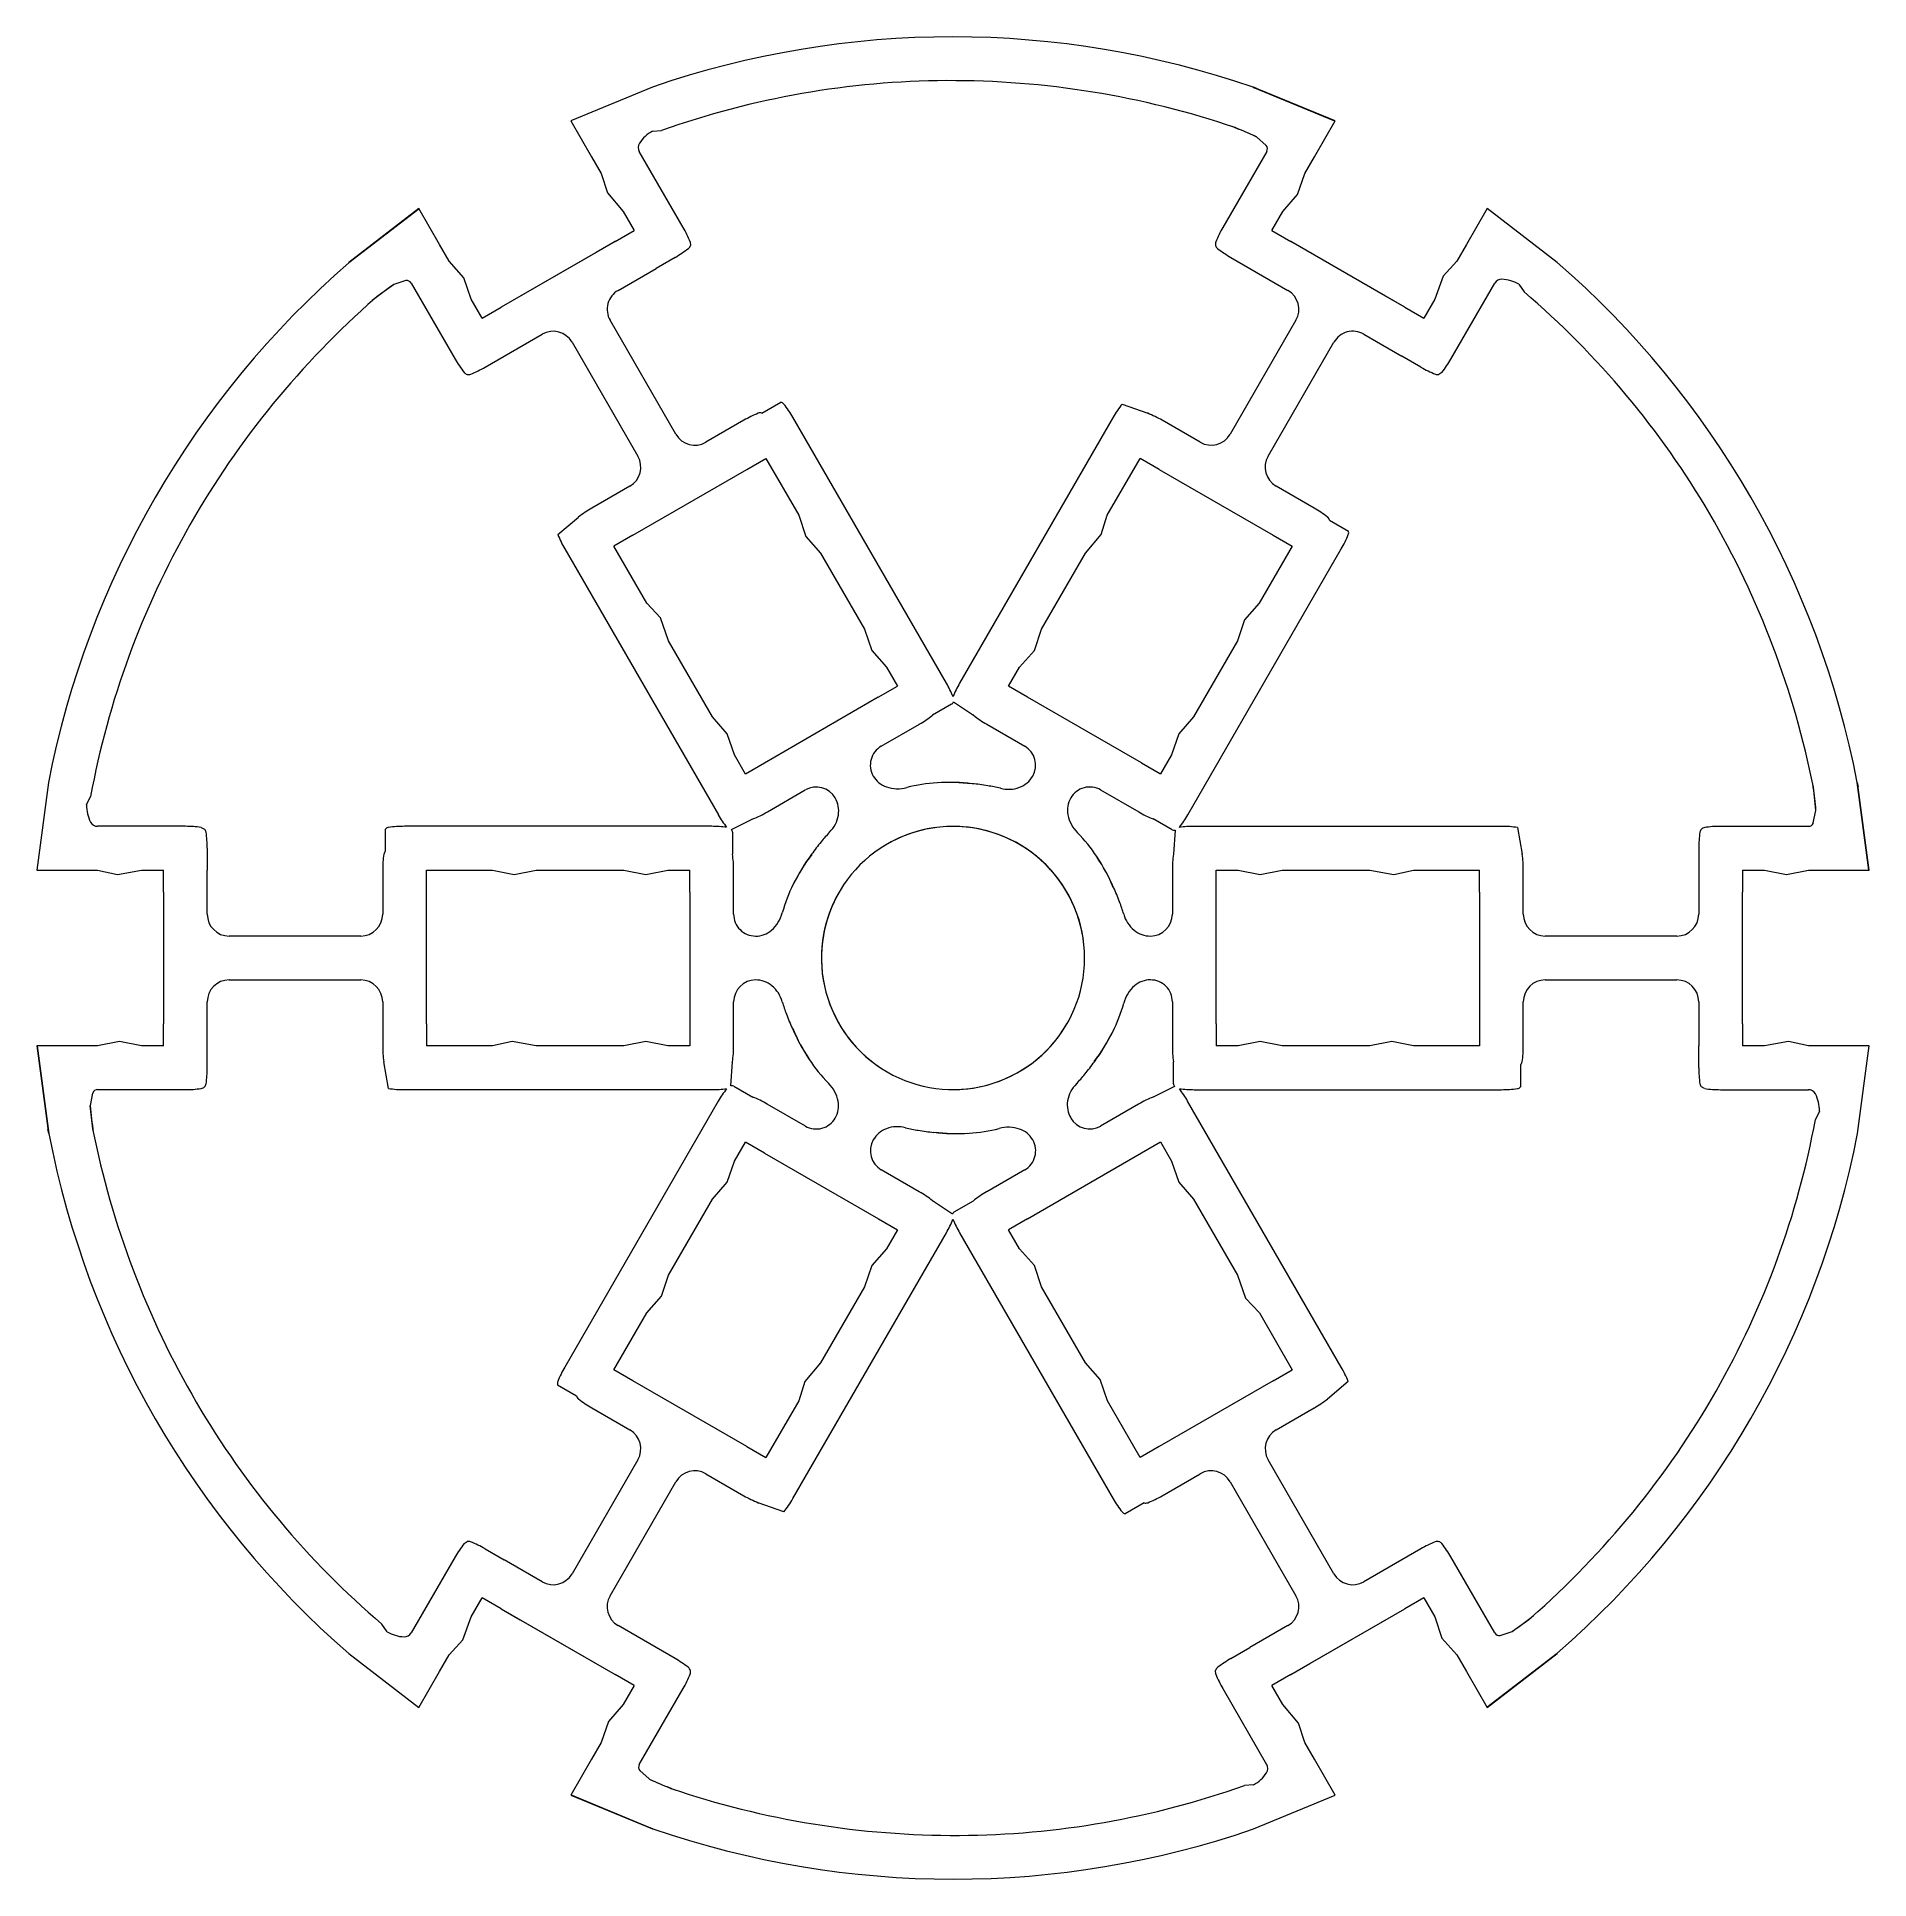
# Model space of a CAD drawing. Header units: millimetres. Extents: x 106.7 to 148.3, y 459.7 to 501.5.
import ezdxf

# ---------------------------------------------------------------- set-up
doc = ezdxf.new("R2010")
doc.units = ezdxf.units.MM
doc.header["$MEASUREMENT"] = 0
doc.layers.get('0').update_dxf_attribs({"linetype": 'CONTINUOUS', "lineweight": 0})

msp = doc.modelspace()

# ---------------------------------------------------------------- linework, layer by layer
for p, q in [((120.676, 500.383), (118.819, 499.614)), ((134.328, 500.382), (134.319, 500.376)), ((134.319, 500.376), (134.406, 500.348)), ((136.179, 499.609), (134.319, 500.376)), ((136.182, 499.615), (134.325, 500.383)), ((134.406, 500.348), (134.328, 500.382)), ((118.819, 499.614), (119.289, 498.799)), ((135.712, 498.8), (136.182, 499.615)), ((120.67, 499.379), (120.879, 499.395)), ((133.842, 499.486), (133.842, 499.486)), ((133.915, 499.461), (133.915, 499.461)), ((134.618, 499.053), (134.401, 499.248)), ((119.289, 498.799), (119.509, 498.419)), ((121.371, 497.191), (120.373, 498.919)), ((134.629, 498.918), (133.632, 497.191)), ((135.492, 498.42), (135.712, 498.8)), ((119.509, 498.419), (119.648, 497.98)), ((135.329, 497.939), (135.492, 498.42)), ((119.648, 497.98), (120.007, 497.557)), ((134.994, 497.557), (135.329, 497.939)), ((115.364, 497.62), (113.771, 496.396)), ((115.367, 497.614), (113.773, 496.387)), ((115.835, 496.805), (115.364, 497.62)), ((120.007, 497.557), (120.257, 497.123)), ((134.744, 497.124), (134.994, 497.557)), ((139.636, 497.62), (139.166, 496.805)), ((141.23, 496.396), (139.636, 497.62)), ((119.824, 496.873), (120.257, 497.123)), ((134.744, 497.124), (135.177, 496.874)), ((116.054, 496.425), (115.835, 496.805)), ((119.824, 496.873), (117.236, 495.379)), ((119.391, 496.623), (117.236, 495.379)), ((119.824, 496.873), (119.391, 496.623)), ((121.53, 496.864), (121.535, 496.783)), ((137.765, 495.379), (135.177, 496.874)), ((137.332, 495.629), (135.177, 496.874)), ((139.166, 496.805), (138.947, 496.425)), ((113.773, 496.387), (113.841, 496.448)), ((113.841, 496.448), (113.773, 496.398)), ((113.773, 496.398), (113.773, 496.387)), ((116.389, 496.044), (116.054, 496.425)), ((119.891, 495.762), (120.755, 496.261)), ((121.188, 496.511), (120.755, 496.261)), ((133.814, 496.511), (134.247, 496.261)), ((134.247, 496.261), (135.11, 495.762)), ((138.947, 496.425), (138.636, 496.085)), ((115.068, 495.984), (114.792, 495.894)), ((115.191, 495.926), (116.188, 494.199)), ((116.552, 495.563), (116.389, 496.044)), ((138.636, 496.085), (138.449, 495.563)), ((138.814, 494.199), (139.811, 495.926)), ((140.358, 495.9), (140.477, 495.727)), ((114.306, 495.529), (114.306, 495.529)), ((114.364, 495.579), (114.364, 495.579)), ((116.802, 495.129), (116.552, 495.563)), ((116.802, 495.129), (117.236, 495.379)), ((137.765, 495.379), (137.332, 495.629)), ((137.765, 495.379), (138.198, 495.129)), ((138.449, 495.563), (138.198, 495.129)), ((121.203, 492.492), (119.708, 495.082)), ((135.293, 495.082), (133.798, 492.492)), ((117.302, 494.267), (118.165, 494.766)), ((118.845, 494.584), (120.341, 491.994)), ((134.661, 491.994), (136.156, 494.584)), ((136.836, 494.766), (137.701, 494.267)), ((116.869, 494.017), (117.302, 494.267)), ((138.134, 494.017), (137.701, 494.267)), ((138.61, 493.898), (138.542, 493.853)), ((123.157, 492.973), (123.59, 493.223)), ((127.351, 486.833), (123.862, 492.877)), ((131.141, 492.877), (127.651, 486.833)), ((131.344, 493.178), (131.927, 492.968)), ((122.748, 492.809), (121.884, 492.31)), ((133.117, 492.31), (132.254, 492.809)), ((120.226, 490.2), (122.814, 491.694)), ((122.814, 491.694), (123.247, 491.944)), ((122.814, 491.694), (122.814, 491.694)), ((123.247, 491.944), (123.994, 490.65)), ((131.007, 490.651), (131.754, 491.944)), ((132.187, 491.694), (131.754, 491.944)), ((132.187, 491.694), (134.775, 490.2)), ((120.158, 491.314), (119.295, 490.815)), ((135.708, 490.815), (134.843, 491.314)), ((118.52, 490.212), (118.993, 490.611)), ((123.994, 490.65), (124.158, 490.17)), ((130.868, 490.211), (131.007, 490.651)), ((136.054, 490.543), (136.487, 490.293)), ((118.679, 489.885), (122.169, 483.841)), ((120.226, 490.2), (119.793, 489.95)), ((120.54, 488.656), (119.793, 489.95)), ((124.158, 490.17), (124.492, 489.788)), ((130.509, 489.789), (130.868, 490.211)), ((132.834, 483.84), (136.323, 489.884)), ((135.208, 489.95), (134.461, 488.656)), ((134.775, 490.2), (134.775, 490.2)), ((134.775, 490.2), (135.208, 489.95)), ((124.492, 489.788), (125.489, 488.061)), ((129.512, 488.061), (130.509, 489.789)), ((120.851, 488.316), (120.54, 488.656)), ((134.461, 488.656), (134.127, 488.275)), ((121.037, 487.794), (120.851, 488.316)), ((134.127, 488.275), (133.963, 487.794)), ((122.035, 486.066), (121.037, 487.794)), ((125.489, 488.061), (125.653, 487.58)), ((129.349, 487.58), (129.512, 488.061)), ((133.963, 487.794), (132.966, 486.067)), ((125.653, 487.58), (125.987, 487.198)), ((129.014, 487.199), (129.349, 487.58)), ((125.987, 487.198), (126.237, 486.765)), ((128.763, 486.765), (129.014, 487.199)), ((125.804, 486.515), (126.237, 486.765)), ((129.196, 486.515), (128.763, 486.765)), ((125.804, 486.515), (123.216, 485.02)), ((127.47, 486.357), (127.037, 486.107)), ((127.51, 486.409), (127.965, 486.106)), ((131.785, 485.021), (129.196, 486.515)), ((122.37, 485.685), (122.035, 486.066)), ((125.871, 485.403), (126.736, 485.903)), ((128.267, 485.902), (129.13, 485.404)), ((132.966, 486.067), (132.632, 485.685)), ((122.533, 485.204), (122.37, 485.685)), ((132.632, 485.685), (132.468, 485.204)), ((122.783, 484.77), (122.533, 485.204)), ((123.216, 485.02), (122.783, 484.77)), ((131.785, 485.021), (132.218, 484.771)), ((132.468, 485.204), (132.218, 484.771)), ((106.946, 484.575), (106.683, 482.583)), ((147.037, 484.545), (147.037, 484.545)), ((147.052, 484.47), (147.052, 484.47)), ((148.046, 484.578), (148.066, 484.489)), ((148.056, 484.572), (148.046, 484.578)), ((148.312, 482.583), (148.046, 484.578)), ((148.319, 482.583), (148.055, 484.575)), ((148.066, 484.489), (148.056, 484.572)), ((107.813, 484.068), (107.903, 484.257)), ((123.282, 483.909), (124.145, 484.407)), ((130.856, 484.407), (131.721, 483.908)), ((122.465, 483.507), (122.955, 483.75)), ((132.481, 483.499), (132.048, 483.749)), ((147.05, 483.657), (147.11, 483.942)), ((110.057, 483.581), (108.063, 483.581)), ((110.42, 483.555), (110.493, 483.519)), ((114.603, 483.019), (114.603, 483.519)), ((122.018, 483.581), (115.039, 483.581)), ((122.49, 483.446), (122.49, 482.946)), ((127.501, 483.579), (127.501, 483.579)), ((132.546, 483.491), (132.511, 482.945)), ((139.962, 483.58), (132.983, 483.58)), ((140.325, 483.555), (140.435, 482.945)), ((146.939, 483.58), (144.944, 483.58)), ((110.555, 483.083), (110.555, 482.583)), ((144.446, 483.082), (144.446, 482.582)), ((106.683, 482.583), (107.624, 482.583)), ((107.624, 482.583), (108.063, 482.583)), ((108.063, 482.583), (108.513, 482.484)), ((108.513, 482.484), (109.059, 482.583)), ((109.059, 482.583), (109.559, 482.583)), ((109.559, 482.083), (109.559, 482.583)), ((110.555, 481.585), (110.555, 482.583)), ((114.541, 482.583), (114.541, 481.585)), ((115.54, 482.583), (117.034, 482.583)), ((115.54, 482.083), (115.54, 482.583)), ((117.034, 482.583), (117.531, 482.484)), ((117.531, 482.484), (118.029, 482.583)), ((118.029, 482.583), (120.024, 482.583)), ((120.024, 482.583), (120.522, 482.484)), ((120.522, 482.484), (121.02, 482.583)), ((121.02, 482.583), (121.52, 482.583)), ((121.52, 482.083), (121.52, 482.583)), ((122.516, 481.585), (122.516, 482.583)), ((132.485, 482.582), (132.485, 481.585)), ((133.481, 482.583), (133.982, 482.583)), ((133.481, 482.083), (133.481, 482.583)), ((133.982, 482.583), (134.48, 482.484)), ((134.48, 482.484), (134.978, 482.583)), ((134.978, 482.583), (136.972, 482.583)), ((136.972, 482.583), (137.518, 482.484)), ((137.518, 482.484), (137.968, 482.583)), ((137.968, 482.583), (139.462, 482.583)), ((139.462, 482.083), (139.462, 482.583)), ((140.46, 481.585), (140.46, 482.582)), ((144.446, 482.582), (144.446, 481.585)), ((145.442, 482.583), (145.943, 482.583)), ((145.442, 482.583), (145.442, 482.083)), ((145.943, 482.583), (146.441, 482.484)), ((146.441, 482.484), (146.939, 482.583)), ((146.939, 482.583), (147.377, 482.583)), ((147.377, 482.583), (148.319, 482.583)), ((109.559, 482.083), (109.559, 479.094)), ((109.559, 482.083), (109.559, 481.583)), ((115.54, 479.094), (115.54, 482.083)), ((115.54, 482.083), (115.54, 482.083)), ((121.52, 482.083), (121.52, 479.094)), ((124.911, 482.084), (124.911, 482.084)), ((130.091, 482.084), (130.091, 482.084)), ((133.481, 479.095), (133.481, 482.083)), ((139.462, 482.083), (139.462, 479.095)), ((145.442, 479.095), (145.442, 482.083)), ((145.442, 479.595), (145.442, 482.083)), ((109.559, 481.583), (109.559, 479.094)), ((114.043, 481.087), (111.053, 481.087)), ((143.948, 481.087), (140.958, 481.087)), ((111.053, 480.09), (114.043, 480.09)), ((140.958, 480.09), (143.948, 480.09)), ((110.555, 478.595), (110.555, 479.592)), ((114.541, 479.592), (114.541, 478.595)), ((122.516, 478.595), (122.516, 479.592)), ((132.485, 479.593), (132.485, 478.594)), ((140.46, 478.594), (140.46, 479.593)), ((144.446, 479.593), (144.446, 478.594)), ((145.442, 479.095), (145.442, 479.595)), ((109.559, 478.594), (109.559, 479.094)), ((115.54, 479.094), (115.54, 478.594)), ((121.52, 479.094), (121.52, 478.594)), ((124.911, 479.093), (124.911, 479.093)), ((130.091, 479.093), (130.091, 479.093)), ((133.481, 479.095), (133.481, 478.595)), ((139.462, 479.095), (139.462, 479.095)), ((139.462, 479.095), (139.462, 478.595)), ((145.442, 479.095), (145.442, 478.595)), ((106.683, 478.594), (106.946, 476.602)), ((107.624, 478.594), (106.683, 478.594)), ((106.689, 478.594), (106.955, 476.599)), ((108.063, 478.594), (107.624, 478.594)), ((108.561, 478.693), (108.063, 478.594)), ((109.059, 478.594), (108.561, 478.693)), ((109.559, 478.594), (109.059, 478.594)), ((110.555, 478.095), (110.555, 478.595)), ((117.034, 478.594), (115.54, 478.594)), ((117.484, 478.693), (117.034, 478.594)), ((118.029, 478.594), (117.484, 478.693)), ((120.024, 478.594), (118.029, 478.594)), ((120.522, 478.693), (120.024, 478.594)), ((121.02, 478.594), (120.522, 478.693)), ((121.52, 478.594), (121.02, 478.594)), ((133.982, 478.595), (133.481, 478.595)), ((134.48, 478.693), (133.982, 478.595)), ((134.978, 478.595), (134.48, 478.693)), ((136.972, 478.595), (134.978, 478.595)), ((137.47, 478.693), (136.972, 478.595)), ((137.968, 478.595), (137.47, 478.693)), ((139.462, 478.595), (137.968, 478.595)), ((144.446, 478.094), (144.446, 478.594)), ((145.943, 478.595), (145.442, 478.595)), ((146.489, 478.693), (145.943, 478.595)), ((146.939, 478.595), (146.489, 478.693)), ((147.377, 478.595), (146.939, 478.595)), ((148.319, 478.595), (147.377, 478.595)), ((148.055, 476.602), (148.319, 478.595)), ((114.676, 477.623), (114.567, 478.232)), ((122.456, 477.686), (122.49, 478.232)), ((132.511, 477.731), (132.511, 478.231)), ((140.398, 478.158), (140.398, 477.658)), ((107.951, 477.52), (107.891, 477.235)), ((108.063, 477.597), (110.057, 477.597)), ((115.039, 477.597), (122.018, 477.597)), ((122.168, 477.337), (118.678, 471.293)), ((122.521, 477.678), (122.954, 477.428)), ((127.501, 477.598), (127.501, 477.598)), ((132.537, 477.671), (132.047, 477.428)), ((136.323, 471.292), (132.833, 477.336)), ((132.983, 477.596), (139.962, 477.596)), ((144.581, 477.622), (144.509, 477.658)), ((144.944, 477.596), (146.939, 477.596)), ((124.146, 476.77), (123.281, 477.269)), ((131.719, 477.268), (130.856, 476.77)), ((147.189, 477.109), (147.099, 476.92)), ((106.955, 476.599), (106.936, 476.689)), ((106.936, 476.689), (106.946, 476.605)), ((106.946, 476.605), (106.955, 476.599)), ((107.95, 476.707), (107.95, 476.707)), ((107.964, 476.632), (107.964, 476.632)), ((122.533, 475.973), (122.784, 476.406)), ((123.217, 476.156), (122.784, 476.406)), ((123.217, 476.156), (125.805, 474.662)), ((129.197, 474.662), (131.786, 476.157)), ((131.786, 476.157), (132.219, 476.407)), ((132.219, 476.407), (132.469, 475.973)), ((122.37, 475.492), (122.533, 475.973)), ((126.735, 475.275), (125.872, 475.773)), ((129.13, 475.774), (128.266, 475.274)), ((132.469, 475.973), (132.632, 475.492)), ((122.035, 475.11), (122.37, 475.492)), ((132.632, 475.492), (132.967, 475.111)), ((121.038, 473.383), (122.035, 475.11)), ((127.492, 474.768), (127.036, 475.071)), ((127.531, 474.821), (127.964, 475.071)), ((132.967, 475.111), (133.964, 473.384)), ((125.805, 474.662), (126.238, 474.412)), ((126.238, 474.412), (125.988, 473.978)), ((129.197, 474.662), (128.764, 474.412)), ((129.015, 473.979), (128.764, 474.412)), ((123.861, 468.301), (127.35, 474.345)), ((125.988, 473.978), (125.653, 473.597)), ((127.65, 474.344), (131.14, 468.3)), ((129.349, 473.597), (129.015, 473.979)), ((125.653, 473.597), (125.49, 473.116)), ((129.512, 473.116), (129.349, 473.597)), ((120.875, 472.903), (121.038, 473.383)), ((133.964, 473.384), (134.151, 472.861)), ((120.54, 472.521), (120.875, 472.903)), ((125.49, 473.116), (124.493, 471.389)), ((130.51, 471.389), (129.512, 473.116)), ((134.151, 472.861), (134.462, 472.521)), ((119.793, 471.227), (120.54, 472.521)), ((134.462, 472.521), (135.209, 471.228)), ((120.226, 470.977), (119.793, 471.227)), ((124.493, 471.389), (124.134, 470.966)), ((130.844, 471.007), (130.51, 471.389)), ((134.776, 470.978), (135.209, 471.228)), ((118.947, 470.634), (118.514, 470.884)), ((122.815, 469.483), (120.226, 470.977)), ((120.226, 470.977), (120.226, 470.977)), ((124.134, 470.966), (123.995, 470.526)), ((131.008, 470.527), (130.844, 471.007)), ((134.776, 470.978), (132.187, 469.483)), ((136.482, 470.965), (136.008, 470.566)), ((119.294, 470.363), (120.158, 469.863)), ((123.995, 470.526), (123.248, 469.233)), ((131.754, 469.233), (131.008, 470.527)), ((134.844, 469.864), (135.707, 470.362)), ((122.815, 469.483), (123.248, 469.233)), ((132.187, 469.483), (131.754, 469.233)), ((132.187, 469.483), (132.187, 469.483)), ((120.341, 469.183), (118.845, 466.594)), ((136.156, 466.594), (134.661, 469.183)), ((119.708, 466.095), (121.203, 468.685)), ((121.884, 468.867), (122.747, 468.369)), ((132.253, 468.368), (133.118, 468.867)), ((133.798, 468.685), (135.293, 466.095)), ((123.657, 467.999), (123.075, 468.209)), ((131.845, 468.204), (131.412, 467.954)), ((116.391, 467.28), (116.459, 467.325)), ((116.187, 466.978), (115.19, 465.251)), ((116.867, 467.161), (117.301, 466.911)), ((118.165, 466.411), (117.301, 466.911)), ((137.7, 466.91), (136.837, 466.412)), ((138.133, 467.16), (137.7, 466.91)), ((139.811, 465.251), (138.813, 466.978)), ((116.553, 465.614), (116.803, 466.048)), ((117.236, 465.798), (116.803, 466.048)), ((138.199, 466.048), (137.766, 465.798)), ((138.199, 466.048), (138.449, 465.615)), ((116.365, 465.092), (116.553, 465.614)), ((117.236, 465.798), (119.825, 464.304)), ((117.236, 465.798), (117.669, 465.548)), ((135.178, 464.304), (137.766, 465.798)), ((135.611, 464.554), (137.766, 465.798)), ((138.449, 465.615), (138.612, 465.134)), ((140.638, 465.598), (140.638, 465.598)), ((140.696, 465.648), (140.696, 465.648)), ((114.644, 465.278), (114.525, 465.45)), ((117.669, 465.548), (119.825, 464.304)), ((120.754, 464.917), (119.891, 465.415)), ((135.111, 465.415), (134.246, 464.916)), ((139.933, 465.193), (140.21, 465.283)), ((113.771, 464.781), (115.365, 463.557)), ((116.055, 464.752), (116.365, 465.092)), ((121.187, 464.667), (120.754, 464.917)), ((133.813, 464.666), (134.246, 464.916)), ((138.612, 465.134), (138.947, 464.752)), ((139.634, 463.563), (141.228, 464.79)), ((139.637, 463.557), (141.231, 464.781)), ((141.228, 464.79), (141.161, 464.729)), ((141.161, 464.729), (141.228, 464.779)), ((141.228, 464.779), (141.228, 464.79)), ((115.365, 463.557), (115.836, 464.372)), ((115.836, 464.372), (116.055, 464.752)), ((133.472, 464.313), (133.467, 464.394)), ((135.178, 464.304), (135.611, 464.554)), ((138.947, 464.752), (139.167, 464.372)), ((139.167, 464.372), (139.637, 463.557)), ((120.258, 464.054), (119.825, 464.304)), ((120.258, 464.054), (120.007, 463.62)), ((120.373, 462.259), (121.37, 463.986)), ((133.631, 463.986), (134.628, 462.259)), ((135.178, 464.304), (134.745, 464.054)), ((134.995, 463.62), (134.745, 464.054)), ((120.007, 463.62), (119.672, 463.238)), ((135.353, 463.197), (134.995, 463.62)), ((119.672, 463.238), (119.509, 462.757)), ((135.493, 462.758), (135.353, 463.197)), ((119.509, 462.757), (119.29, 462.377)), ((135.712, 462.378), (135.493, 462.758)), ((119.29, 462.377), (118.819, 461.562)), ((136.183, 461.563), (135.712, 462.378)), ((120.384, 462.124), (120.6, 461.93)), ((118.819, 461.562), (120.676, 460.794)), ((118.823, 461.568), (120.683, 460.801)), ((121.087, 461.716), (121.087, 461.716)), ((121.159, 461.691), (121.159, 461.691)), ((134.332, 461.798), (134.123, 461.782)), ((134.326, 460.795), (136.183, 461.563)), ((120.683, 460.801), (120.596, 460.829)), ((120.596, 460.829), (120.673, 460.796)), ((120.673, 460.796), (120.683, 460.801))]:
    msp.add_line(p, q)
for centre, radius, start, end in [((127.488, 480.619), 20.905, 70.9271, 109.0175), ((127.454, 480.878), 19.65, 90.2873, 109.5498), ((127.456, 480.455), 20.073, 71.2308, 90.2874), ((120.529, 499.008), 0.18, 147.2236, 210), ((121.067, 498.662), 0.82, 119.0065, 147.2236), ((129.832, 489.303), 10.944, 65.3206, 68.5029), ((130.897, 491.873), 8.165, 64.6382, 68.313), ((134.526, 498.978), 0.119, 330, 39.2883), ((119.149, 495.909), 2.565, 21.8699, 29.9999), ((135.85, 495.91), 2.562, 150, 158.1392), ((119.906, 498.733), 2.565, 300.0001, 308.1302), ((121.41, 496.816), 0.129, 308.1295, 344.9995), ((133.592, 496.816), 0.129, 158.1398, 195.033), ((133.592, 496.816), 0.129, 195.0319, 231.8785), ((135.1, 498.737), 2.571, 231.879, 240.0001), ((127.468, 480.592), 20.905, 130.9271, 169.0175), ((127.521, 480.615), 20.905, 10.9271, 49.0175), ((121.119, 486.964), 10.944, 125.3206, 128.5029), ((119.426, 489.173), 8.165, 124.6382, 128.313), ((115.088, 495.867), 0.119, 30, 99.2883), ((120.14, 495.331), 0.498, 120, 210), ((134.862, 495.331), 0.498, 330.0324, 60.0323), ((139.967, 495.836), 0.18, 87.2236, 150), ((139.936, 495.197), 0.82, 59.0065, 87.2236), ((127.594, 480.483), 20.073, 131.2308, 150.2874), ((127.728, 480.774), 19.65, 30.2873, 49.5498), ((118.414, 494.334), 0.498, 30.0324, 120.0323), ((136.587, 494.335), 0.498, 60, 150), ((118.407, 495.48), 2.562, 210, 218.1392), ((136.593, 495.481), 2.565, 321.8699, 329.9999), ((116.493, 493.978), 0.129, 218.1398, 255.033), ((116.493, 493.978), 0.129, 255.0319, 291.8785), ((115.583, 496.244), 2.571, 291.879, 300.0001), ((139.417, 496.238), 2.565, 240.0001, 248.1302), ((138.509, 493.977), 0.129, 248.1295, 284.9995), ((124.031, 490.588), 2.565, 111.8699, 119.9999), ((123.124, 492.849), 0.129, 74.9999, 111.8698), ((123.557, 493.099), 0.129, 38.1302, 75.0001), ((121.64, 491.594), 2.565, 30, 38.1301), ((133.359, 491.596), 2.562, 141.8608, 150), ((131.879, 492.848), 0.129, 68.1212, 78.1124), ((130.969, 490.582), 2.571, 59.9999, 68.121), ((121.635, 492.741), 0.498, 210, 300), ((133.367, 492.742), 0.498, 239.9677, 329.9676), ((119.909, 491.745), 0.498, 299.9677, 29.9676), ((135.092, 491.745), 0.498, 150, 240), ((120.58, 488.589), 2.571, 119.9999, 128.121), ((134.425, 488.593), 2.565, 51.8699, 59.9999), ((127.227, 480.693), 19.65, 150.2873, 169.5498), ((119.073, 490.51), 0.129, 128.1212, 138.3148), ((135.93, 490.509), 0.129, 14.9999, 51.8698), ((127.363, 480.561), 20.073, 11.2308, 30.2874), ((120.898, 491.166), 2.562, 201.8608, 210), ((134.102, 491.167), 2.565, 330, 338.1301), ((136.363, 490.259), 0.129, 338.1302, 15.0001), ((125.13, 485.55), 2.565, 22.402, 29.9999), ((129.87, 485.552), 2.562, 150, 157.5963), ((127.391, 486.458), 0.129, 308.1295, 337.7147), ((128.045, 486.208), 0.129, 223.4593, 231.8793), ((125.453, 488.124), 2.565, 300.0001, 308.1302), ((129.552, 488.129), 2.571, 231.8789, 240), ((126.12, 484.972), 0.498, 119.9999, 210), ((128.881, 484.972), 0.498, 330.0324, 60.0323), ((124.395, 483.976), 0.498, 30.0324, 120.0323), ((126.167, 485), 0.553, 209.9999, 251.0353), ((126.245, 485.224), 0.79, 251.0353, 285.1243), ((127.328, 481.155), 3.421, 93.1922, 104.859), ((127.387, 480.098), 4.48, 83.0012, 93.1922), ((127.429, 480.083), 4.496, 83.5371, 93.4184), ((127.364, 478.805), 5.774, 80.7794, 84.3218), ((127.663, 480.647), 3.907, 76.473, 80.7796), ((128.761, 485.13), 0.708, 254.9202, 290.6354), ((128.804, 485.017), 0.587, 290.6355, 330), ((130.607, 483.976), 0.498, 59.9999, 150), ((136.213, 482.927), 10.944, 5.3206, 8.5029), ((138.972, 483.289), 8.165, 4.6382, 8.313), ((108.632, 484.054), 0.82, 179.0065, 207.2236), ((124.317, 483.932), 0.587, 350.6355, 30), ((130.654, 483.949), 0.553, 149.9999, 191.0353), ((108.063, 483.761), 0.18, 207.2236, 270), ((124.387, 485.122), 2.562, 210, 217.5963), ((122.907, 483.869), 0.129, 275.7787, 291.8793), ((121.997, 486.135), 2.571, 291.8789, 300), ((124.198, 483.951), 0.708, 314.9202, 350.6354), ((130.887, 483.994), 0.79, 191.0353, 225.1243), ((133.003, 486.129), 2.565, 240.0001, 248.1302), ((130.612, 485.123), 2.565, 322.402, 329.9999), ((146.939, 483.7), 0.119, 270, 339.2883), ((110.057, 481.016), 2.565, 81.8699, 89.9999), ((110.402, 483.428), 0.129, 8.1295, 44.9995), ((107.99, 483.083), 2.565, 0.0001, 8.1302), ((114.695, 483.428), 0.129, 98.1302, 135.0001), ((115.039, 481.016), 2.565, 90, 98.1301), ((122.018, 481.016), 2.565, 82.402, 89.9999), ((122.363, 483.428), 0.129, 8.1295, 37.7147), ((128.977, 479.578), 5.774, 140.7794, 144.3218), ((127.531, 480.759), 3.907, 136.473, 140.7796), ((127.501, 480.589), 2.99, 90.0027, 180.0027), ((127.501, 480.589), 2.99, 30, 120), ((127.501, 480.589), 2.99, 30.0027, 120.0027), ((127.501, 480.589), 2.99, 359.9973, 89.9973), ((127.501, 480.589), 2.99, 359.9999, 90), ((127.905, 481.021), 3.421, 33.1922, 44.859), ((132.529, 483.619), 0.129, 248.1295, 277.7147), ((132.983, 481.018), 2.562, 90, 97.5963), ((139.962, 481.018), 2.562, 81.8608, 90), ((147.017, 483.082), 2.571, 171.879, 180.0001), ((144.6, 483.427), 0.129, 135.0319, 171.8785), ((144.6, 483.427), 0.129, 98.1398, 135.033), ((144.944, 481.018), 2.562, 90, 98.1392), ((117.106, 482.583), 2.565, 171.8699, 179.9999), ((114.695, 482.928), 0.129, 134.9999, 171.8698), ((119.951, 482.583), 2.565, 0.0001, 8.1302), ((127.869, 480.244), 4.48, 143.0012, 153.1922), ((127.903, 480.274), 4.496, 143.5371, 153.4184), ((127.019, 480.442), 4.48, 23.0012, 33.1922), ((127.027, 480.398), 4.496, 23.5371, 33.4184), ((135.056, 482.582), 2.571, 171.8789, 180), ((132.639, 482.927), 0.129, 164.8202, 171.8793), ((140.307, 482.927), 0.129, 8.1212, 17.4324), ((137.889, 482.582), 2.571, 359.9999, 8.121), ((126.924, 480.722), 3.421, 153.1922, 164.859), ((127.501, 480.589), 2.99, 150.0027, 240.0027), ((127.501, 480.589), 2.99, 150, 240), ((125.888, 479.815), 5.774, 20.7794, 24.3218), ((111.053, 481.585), 0.498, 180, 270), ((114.043, 481.585), 0.498, 270, 0), ((123.014, 481.585), 0.498, 179.9999, 270), ((122.858, 481.818), 0.79, 311.0353, 345.1243), ((127.633, 480.477), 3.907, 16.473, 20.7796), ((132.064, 481.768), 0.708, 194.9202, 230.6354), ((131.987, 481.585), 0.498, 270.0324, 0.0323), ((140.958, 481.585), 0.498, 179.9677, 269.9676), ((143.948, 481.585), 0.498, 270.0324, 0.0323), ((123.014, 481.639), 0.553, 269.9999, 311.0353), ((131.988, 481.674), 0.587, 230.6355, 270), ((127.501, 480.589), 2.99, 270, 0), ((111.053, 479.592), 0.498, 90.0324, 180.0323), ((114.043, 479.592), 0.498, 359.9677, 89.9676), ((123.014, 479.592), 0.498, 90.0324, 180.0323), ((123.014, 479.503), 0.587, 50.6355, 90), ((122.937, 479.41), 0.708, 14.9202, 50.6354), ((132.143, 479.359), 0.79, 131.0353, 165.1243), ((131.988, 479.538), 0.553, 89.9999, 131.0353), ((131.988, 479.593), 0.498, 359.9999, 90), ((140.958, 479.593), 0.498, 90, 180), ((143.948, 479.593), 0.498, 360, 90), ((127.369, 480.7), 3.907, 196.473, 200.7796), ((128.078, 480.455), 3.421, 333.1922, 344.859), ((129.114, 481.362), 5.774, 200.7794, 204.3218), ((127.501, 480.589), 2.99, 239.9999, 330), ((117.112, 478.595), 2.571, 179.9999, 188.121), ((119.945, 478.595), 2.571, 351.8789, 0), ((127.974, 480.78), 4.496, 203.5371, 213.4184), ((127.983, 480.736), 4.48, 203.0012, 213.1922), ((127.132, 480.933), 4.48, 323.0012, 333.1922), ((127.099, 480.903), 4.496, 323.5371, 333.4184), ((135.05, 478.594), 2.565, 180.0001, 188.1302), ((137.895, 478.594), 2.565, 351.8699, 359.9999), ((122.363, 478.25), 0.129, 339.8612, 351.8793), ((127.097, 480.156), 3.421, 213.1922, 224.859), ((126.024, 481.599), 5.774, 320.7794, 324.3218), ((140.307, 478.249), 0.129, 314.9999, 351.8698), ((107.984, 478.095), 2.571, 351.879, 0.0001), ((124.114, 477.183), 0.79, 11.0353, 45.1243), ((127.47, 480.419), 3.907, 316.473, 320.7796), ((147.011, 478.094), 2.565, 180.0001, 188.1302), ((108.063, 477.478), 0.119, 90, 159.2883), ((110.057, 480.159), 2.562, 270, 278.1392), ((110.402, 477.75), 0.129, 278.1398, 315.033), ((110.402, 477.75), 0.129, 315.0319, 351.8785), ((115.039, 480.159), 2.562, 261.8608, 270), ((122.018, 480.159), 2.562, 270, 277.5963), ((124.389, 476.054), 2.565, 142.402, 149.9999), ((122.473, 477.559), 0.129, 68.1295, 97.7147), ((121.998, 475.048), 2.565, 60.0001, 68.1302), ((124.347, 477.228), 0.553, 329.9999, 11.0353), ((130.684, 477.246), 0.587, 170.6355, 210), ((130.804, 477.226), 0.708, 134.9202, 170.6354), ((133.005, 475.042), 2.571, 111.8789, 120), ((132.095, 477.308), 0.129, 101.9896, 111.8793), ((132.639, 477.749), 0.129, 188.1295, 217.7147), ((132.983, 480.161), 2.565, 262.402, 269.9999), ((130.614, 476.055), 2.562, 30, 37.5963), ((139.962, 480.161), 2.565, 270, 278.1301), ((140.307, 477.749), 0.129, 278.1302, 315.0001), ((144.6, 477.749), 0.129, 188.1295, 224.9995), ((144.944, 480.161), 2.565, 261.8699, 269.9999), ((146.939, 477.416), 0.18, 27.2236, 90), ((146.369, 477.124), 0.82, 359.0065, 27.2236), ((118.789, 478.25), 10.944, 185.3206, 188.5029), ((116.029, 477.888), 8.165, 184.6079, 188.313), ((124.395, 477.201), 0.498, 239.9999, 330), ((130.607, 477.201), 0.498, 210.0324, 300.0323), ((127.775, 480.484), 19.65, 330.2873, 349.5498), ((127.481, 480.562), 20.905, 190.9271, 229.0175), ((127.639, 480.617), 20.073, 191.2308, 210.2874), ((126.197, 476.16), 0.587, 110.6355, 150), ((126.24, 476.047), 0.708, 74.9202, 110.6354), ((127.338, 480.53), 3.907, 256.473, 260.7796), ((127.637, 482.372), 5.774, 260.7794, 264.3218), ((127.572, 481.094), 4.496, 263.5371, 273.4184), ((127.615, 481.08), 4.48, 263.0012, 273.1922), ((127.674, 480.022), 3.421, 273.1922, 284.859), ((128.757, 475.953), 0.79, 71.0353, 105.1243), ((128.834, 476.178), 0.553, 29.9999, 71.0353), ((127.534, 480.585), 20.905, 310.9271, 349.0175), ((126.12, 476.205), 0.498, 150.0324, 240.0323), ((128.882, 476.205), 0.498, 299.9999, 30), ((125.449, 473.049), 2.571, 51.8789, 60), ((129.548, 473.053), 2.565, 120.0001, 128.1302), ((126.957, 474.97), 0.129, 43.3803, 51.8793), ((127.611, 474.719), 0.129, 128.1295, 157.7147), ((125.132, 475.626), 2.562, 330, 337.5963), ((129.872, 475.627), 2.565, 202.402, 209.9999), ((120.9, 470.01), 2.565, 150, 158.1301), ((134.104, 470.011), 2.562, 21.8608, 30), ((118.639, 470.918), 0.129, 158.1302, 195.0001), ((119.072, 470.668), 0.129, 194.9999, 231.8698), ((127.407, 480.694), 20.073, 311.2308, 330.2874), ((127.273, 480.403), 19.65, 210.2873, 229.5498), ((120.576, 472.584), 2.565, 231.8699, 239.9999), ((134.421, 472.588), 2.571, 299.9999, 308.121), ((135.929, 470.667), 0.129, 308.1212, 315.5058), ((119.909, 469.432), 0.498, 330, 60), ((135.093, 469.432), 0.498, 119.9677, 209.9676), ((121.635, 468.436), 0.498, 59.9677, 149.9676), ((133.367, 468.436), 0.498, 30, 120), ((124.033, 470.595), 2.571, 239.9999, 248.121), ((123.123, 468.329), 0.129, 248.1212, 251.3682), ((121.642, 469.582), 2.562, 321.8608, 330), ((133.361, 469.583), 2.565, 210, 218.1301), ((131.878, 468.329), 0.129, 254.9999, 291.8698), ((130.971, 470.589), 2.565, 291.8699, 299.9999), ((131.445, 468.079), 0.129, 218.1302, 255.0001), ((118.409, 465.696), 2.565, 141.8699, 149.9999), ((116.492, 467.2), 0.129, 68.1295, 104.9995), ((115.585, 464.939), 2.565, 60.0001, 68.1302), ((139.418, 464.934), 2.571, 111.879, 120.0001), ((138.508, 467.199), 0.129, 75.0319, 111.8785), ((138.508, 467.2), 0.129, 38.1398, 75.033), ((136.595, 465.697), 2.562, 30, 38.1392), ((118.414, 466.843), 0.498, 240, 330), ((136.587, 466.843), 0.498, 210.0324, 300.0323), ((120.14, 465.847), 0.498, 150.0324, 240.0323), ((134.862, 465.846), 0.498, 300, 30), ((133.882, 474.213), 10.944, 305.3206, 308.5029), ((135.575, 472.005), 8.165, 304.6382, 308.313), ((115.066, 465.98), 0.82, 239.0065, 267.2236), ((115.035, 465.341), 0.18, 267.2236, 330), ((139.914, 465.31), 0.119, 210, 279.2883), ((119.902, 462.44), 2.571, 51.879, 60.0001), ((121.409, 464.361), 0.129, 15.0319, 51.8785), ((121.409, 464.361), 0.129, 338.1398, 15.033), ((133.591, 464.361), 0.129, 128.1295, 164.9995), ((135.096, 462.445), 2.565, 120.0001, 128.1302), ((119.151, 465.267), 2.562, 330, 338.1392), ((135.852, 465.268), 2.565, 201.8699, 209.9999), ((120.476, 462.199), 0.119, 150, 219.2883), ((134.473, 462.169), 0.18, 327.2236, 30), ((125.17, 471.874), 10.944, 245.3206, 248.5029), ((124.104, 469.304), 8.165, 244.6382, 248.313), ((133.934, 462.515), 0.82, 299.0065, 327.2236), ((127.545, 480.722), 20.073, 251.2308, 270.2874), ((127.548, 480.299), 19.65, 270.2873, 289.5498), ((127.514, 480.558), 20.905, 250.9271, 289.0175)]:
    msp.add_arc(centre, radius, start, end)

doc.saveas('drawing.dxf')
